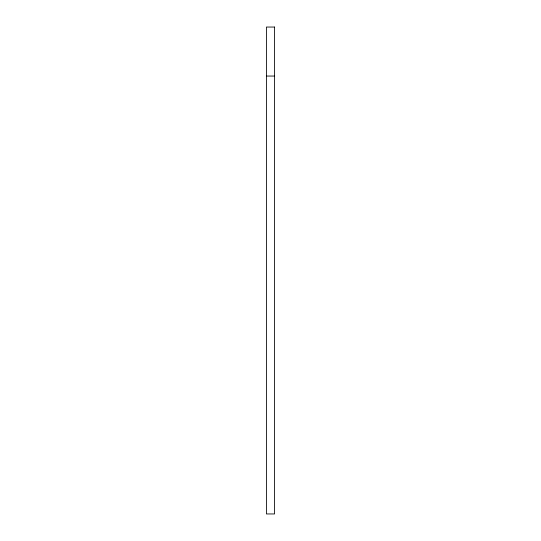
<?xml version="1.0" encoding="UTF-8"?>
<svg xmlns="http://www.w3.org/2000/svg" width="541" height="541" viewBox="0 0 541 541"><rect width="100%" height="100%" fill="white"/><g stroke="black" fill="none" stroke-linecap="round" stroke-linejoin="round"><path stroke-width="0.81" d="M266.415 76.051L274.585 76.051M274.585 27.05L266.415 27.05L266.415 513.95L274.585 513.95L274.585 27.05"/></g></svg>
